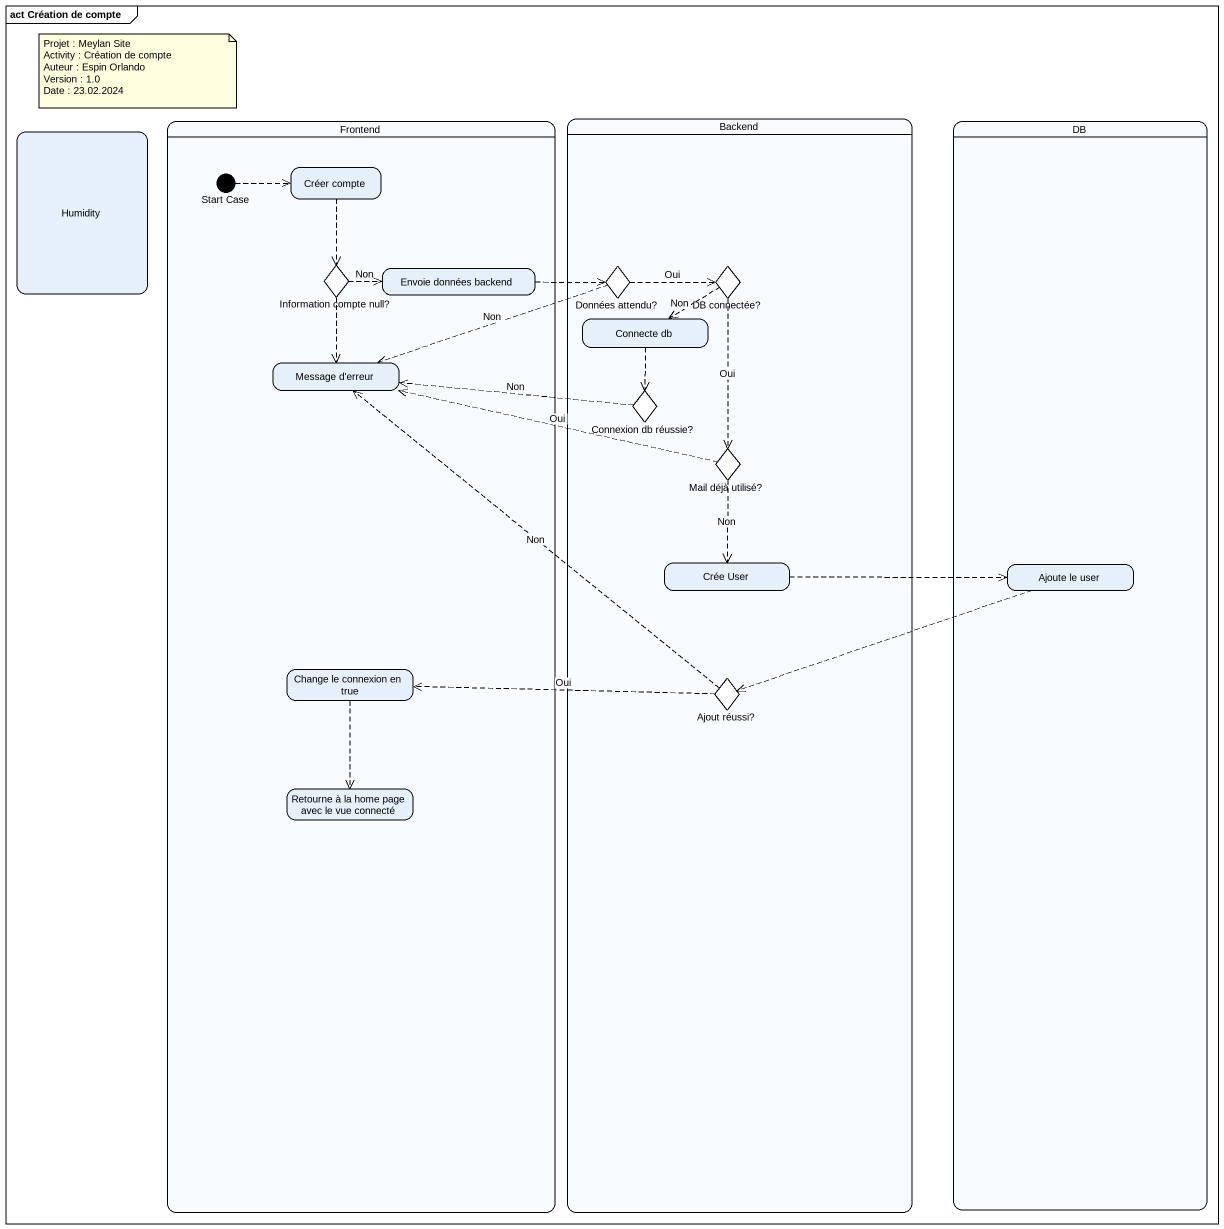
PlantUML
@startuml
mainframe act Création de compte
hide empty description
state Humidity
state Frontend {
  state "Start Case" as Start_Case <<start>>
  state "Créer compte" as Créer_compte
  state "Information compte null?" as Information_compte_null <<choice>>
  state "Envoie données backend" as Envoie_données_backend
  state "Message d'erreur" as Message_d_erreur
  state "Change le connexion en true" as Change_le_connexion_en_true
  state "Retourne à la home page avec le vue connecté" as Retourne_à_la_home_page
}
state Backend {
  state "Données attendu?" as Données_attendu <<choice>>
  state "DB connectée?" as DB_connectée <<choice>>
  state "Connecte db" as Connecte_db
  state "Connexion db réussie?" as Connexion_db_réussie <<choice>>
  state "Mail déjà utilisé?" as Mail_déjà_utilisé <<choice>>
  state "Crée User" as Crée_User
  state "Ajout réussi?" as Ajout_réussi <<choice>>
}
state DB {
  state "Ajoute le user" as Ajoute_le_user
}
Start_Case -right[dashed]-> Créer_compte
Créer_compte -[dashed]-> Information_compte_null
Information_compte_null -right[dashed]-> Envoie_données_backend : Non
Information_compte_null -[dashed]-> Message_d_erreur
Envoie_données_backend -right[dashed]-> Données_attendu
Données_attendu -right[dashed]-> DB_connectée : Oui
Données_attendu -left[dashed]-> Message_d_erreur : Non
DB_connectée -[dashed]-> Connecte_db : Non
DB_connectée -[dashed]-> Mail_déjà_utilisé : Oui
Connecte_db -[dashed]-> Connexion_db_réussie
Connexion_db_réussie -left[dashed]-> Message_d_erreur : Non
Mail_déjà_utilisé -left[dashed]-> Message_d_erreur : Oui
Mail_déjà_utilisé -[dashed]-> Crée_User : Non
Crée_User -right[dashed]-> Ajoute_le_user
Ajoute_le_user -left[dashed]-> Ajout_réussi
Change_le_connexion_en_true -[dashed]-> Retourne_à_la_home_page
Ajout_réussi -up[dashed]-> Message_d_erreur : Non
Ajout_réussi -left[dashed]-> Change_le_connexion_en_true : Oui
note as N1
  Projet : Meylan Site
  Activity : Création de compte
  Auteur : Espin Orlando
  Version : 1.0
  Date : 23.02.2024
end note
@enduml
